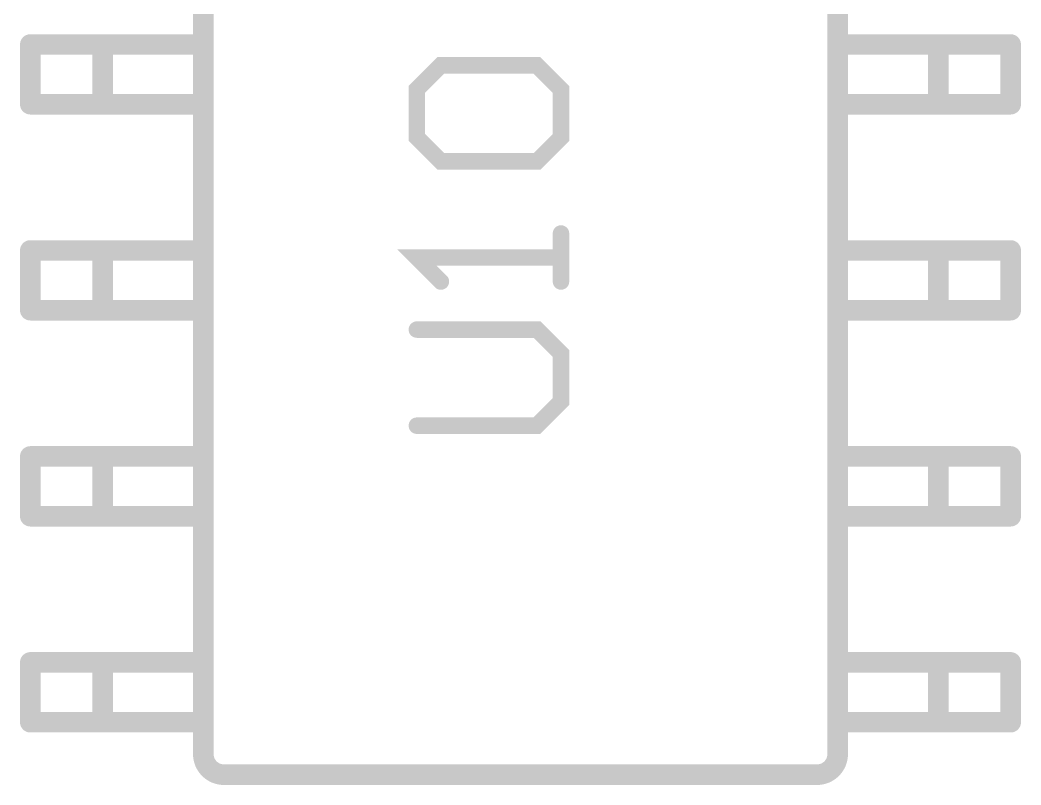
# Model space of a CAD drawing. Extents: x -4.2 to 14.8, y -3.5 to 8.8.
# Drawn here: x 6.2867 to 6.5297, y 3.2519 to 3.4376 of the extents above; entities that cross this region are included whole.
import ezdxf

# ---------------------------------------------------------------- set-up
doc = ezdxf.new("R2010")
doc.units = 0
doc.layers.add('2D_LINE_00', color=1, linetype='CONTINUOUS')

# ---------------------------------------------------------------- blocks, each defined once
blk = doc.blocks.new('SMOOTH_0$005')
at = {"const_width": 0.0025}
blk.add_lwpolyline([(-0.00125, 0, 1), (0.00125, 0, 1)], format="xyb", close=True, dxfattribs=at)
blk = doc.blocks.new('DRAWING_4345')
at = {"layer": '2D_LINE_00', "const_width": 0.005}
blk.add_lwpolyline([(0, 0, 0.41166), (0.00498, -0.00498)], format="xyb", dxfattribs=at)
at = {"layer": '2D_LINE_00'}
for p in [(0, 0), (0.00498, -0.00498)]:
    blk.add_blockref('SMOOTH_0$005', p, dxfattribs=at)
blk = doc.blocks.new('DRAWING_4349')
at = {"layer": '2D_LINE_00', "const_width": 0.005}
blk.add_lwpolyline([(0, 0, 0.41166), (0.00498, 0.00498)], format="xyb", dxfattribs=at)
at = {"layer": '2D_LINE_00'}
for p in [(0.00498, 0.00498), (0, 0)]:
    blk.add_blockref('SMOOTH_0$005', p, dxfattribs=at)
blk = doc.blocks.new('DRAWING_4553')
at = {"layer": '2D_LINE_00', "const_width": 0.005}
blk.add_lwpolyline([(0, 0), (0, 0.33003)], dxfattribs=at)
at = {"layer": '2D_LINE_00'}
for p in [(0, 0.33003), (0, 0)]:
    blk.add_blockref('SMOOTH_0$005', p, dxfattribs=at)
blk = doc.blocks.new('DRAWING_4554')
at = {"layer": '2D_LINE_00', "const_width": 0.005}
blk.add_lwpolyline([(0, 0), (0, 0.33003)], dxfattribs=at)
at = {"layer": '2D_LINE_00'}
for p in [(0, 0.33003), (0, 0)]:
    blk.add_blockref('SMOOTH_0$005', p, dxfattribs=at)
blk = doc.blocks.new('DRAWING_4556')
at = {"layer": '2D_LINE_00', "const_width": 0.005}
blk.add_lwpolyline([(0, 0), (0.14404, 0)], dxfattribs=at)
at = {"layer": '2D_LINE_00'}
for p in [(0, 0), (0.14404, 0)]:
    blk.add_blockref('SMOOTH_0$005', p, dxfattribs=at)
blk = doc.blocks.new('DRAWING_4557')
at = {"layer": '2D_LINE_00', "const_width": 0.005}
blk.add_lwpolyline([(0, 0), (0, 0.01451)], dxfattribs=at)
at = {"layer": '2D_LINE_00'}
for p in [(0, 0.01451), (0, 0)]:
    blk.add_blockref('SMOOTH_0$005', p, dxfattribs=at)
blk = doc.blocks.new('DRAWING_4558')
at = {"layer": '2D_LINE_00', "const_width": 0.005}
blk.add_lwpolyline([(0, 0), (0, 0.01451)], dxfattribs=at)
at = {"layer": '2D_LINE_00'}
for p in [(0, 0.01451), (0, 0)]:
    blk.add_blockref('SMOOTH_0$005', p, dxfattribs=at)
blk = doc.blocks.new('DRAWING_4559')
at = {"layer": '2D_LINE_00', "const_width": 0.005}
blk.add_lwpolyline([(0, 0), (0, 0.01451)], dxfattribs=at)
at = {"layer": '2D_LINE_00'}
for p in [(0, 0.01451), (0, 0)]:
    blk.add_blockref('SMOOTH_0$005', p, dxfattribs=at)
blk = doc.blocks.new('DRAWING_4560')
at = {"layer": '2D_LINE_00', "const_width": 0.005}
blk.add_lwpolyline([(0, 0), (0.00918, 0)], dxfattribs=at)
at = {"layer": '2D_LINE_00'}
for p in [(0, 0), (0.00918, 0)]:
    blk.add_blockref('SMOOTH_0$005', p, dxfattribs=at)
blk = doc.blocks.new('DRAWING_4561')
at = {"layer": '2D_LINE_00', "const_width": 0.005}
blk.add_lwpolyline([(0, 0), (0.00838, 0)], dxfattribs=at)
at = {"layer": '2D_LINE_00'}
for p in [(0, 0), (0.00838, 0)]:
    blk.add_blockref('SMOOTH_0$005', p, dxfattribs=at)
blk = doc.blocks.new('DRAWING_4562')
at = {"layer": '2D_LINE_00', "const_width": 0.005}
blk.add_lwpolyline([(0, 0), (0.01499, 0)], dxfattribs=at)
at = {"layer": '2D_LINE_00'}
for p in [(0, 0), (0.01499, 0)]:
    blk.add_blockref('SMOOTH_0$005', p, dxfattribs=at)
blk = doc.blocks.new('DRAWING_4563')
at = {"layer": '2D_LINE_00', "const_width": 0.005}
blk.add_lwpolyline([(0, 0), (0.01499, 0)], dxfattribs=at)
at = {"layer": '2D_LINE_00'}
for p in [(0, 0), (0.01499, 0)]:
    blk.add_blockref('SMOOTH_0$005', p, dxfattribs=at)
blk = doc.blocks.new('DRAWING_4564')
at = {"layer": '2D_LINE_00', "const_width": 0.005}
blk.add_lwpolyline([(0, 0), (0.00945, 0)], dxfattribs=at)
at = {"layer": '2D_LINE_00'}
for p in [(0, 0), (0.00945, 0)]:
    blk.add_blockref('SMOOTH_0$005', p, dxfattribs=at)
blk = doc.blocks.new('DRAWING_4565')
at = {"layer": '2D_LINE_00', "const_width": 0.005}
blk.add_lwpolyline([(0, 0), (0.00918, 0)], dxfattribs=at)
at = {"layer": '2D_LINE_00'}
for p in [(0, 0), (0.00918, 0)]:
    blk.add_blockref('SMOOTH_0$005', p, dxfattribs=at)
blk = doc.blocks.new('DRAWING_4566')
at = {"layer": '2D_LINE_00', "const_width": 0.005}
blk.add_lwpolyline([(0, 0), (0.00838, 0)], dxfattribs=at)
at = {"layer": '2D_LINE_00'}
for p in [(0, 0), (0.00838, 0)]:
    blk.add_blockref('SMOOTH_0$005', p, dxfattribs=at)
blk = doc.blocks.new('DRAWING_4567')
at = {"layer": '2D_LINE_00', "const_width": 0.005}
blk.add_lwpolyline([(0, 0), (0.00945, 0)], dxfattribs=at)
at = {"layer": '2D_LINE_00'}
for p in [(0, 0), (0.00945, 0)]:
    blk.add_blockref('SMOOTH_0$005', p, dxfattribs=at)
blk = doc.blocks.new('DRAWING_4568')
at = {"layer": '2D_LINE_00', "const_width": 0.005}
blk.add_lwpolyline([(0, 0), (0, 0.01451)], dxfattribs=at)
at = {"layer": '2D_LINE_00'}
for p in [(0, 0.01451), (0, 0)]:
    blk.add_blockref('SMOOTH_0$005', p, dxfattribs=at)
blk = doc.blocks.new('DRAWING_4569')
at = {"layer": '2D_LINE_00', "const_width": 0.005}
blk.add_lwpolyline([(0, 0), (0, 0.01451)], dxfattribs=at)
at = {"layer": '2D_LINE_00'}
for p in [(0, 0.01451), (0, 0)]:
    blk.add_blockref('SMOOTH_0$005', p, dxfattribs=at)
blk = doc.blocks.new('DRAWING_4570')
at = {"layer": '2D_LINE_00', "const_width": 0.005}
blk.add_lwpolyline([(0, 0), (0, 0.01451)], dxfattribs=at)
at = {"layer": '2D_LINE_00'}
for p in [(0, 0.01451), (0, 0)]:
    blk.add_blockref('SMOOTH_0$005', p, dxfattribs=at)
blk = doc.blocks.new('DRAWING_4571')
at = {"layer": '2D_LINE_00', "const_width": 0.005}
blk.add_lwpolyline([(0, 0), (0.00918, 0)], dxfattribs=at)
at = {"layer": '2D_LINE_00'}
for p in [(0, 0), (0.00918, 0)]:
    blk.add_blockref('SMOOTH_0$005', p, dxfattribs=at)
blk = doc.blocks.new('DRAWING_4572')
at = {"layer": '2D_LINE_00', "const_width": 0.005}
blk.add_lwpolyline([(0, 0), (0.00838, 0)], dxfattribs=at)
at = {"layer": '2D_LINE_00'}
for p in [(0, 0), (0.00838, 0)]:
    blk.add_blockref('SMOOTH_0$005', p, dxfattribs=at)
blk = doc.blocks.new('DRAWING_4573')
at = {"layer": '2D_LINE_00', "const_width": 0.005}
blk.add_lwpolyline([(0, 0), (0.01499, 0)], dxfattribs=at)
at = {"layer": '2D_LINE_00'}
for p in [(0, 0), (0.01499, 0)]:
    blk.add_blockref('SMOOTH_0$005', p, dxfattribs=at)
blk = doc.blocks.new('DRAWING_4574')
at = {"layer": '2D_LINE_00', "const_width": 0.005}
blk.add_lwpolyline([(0, 0), (0.01499, 0)], dxfattribs=at)
at = {"layer": '2D_LINE_00'}
for p in [(0, 0), (0.01499, 0)]:
    blk.add_blockref('SMOOTH_0$005', p, dxfattribs=at)
blk = doc.blocks.new('DRAWING_4575')
at = {"layer": '2D_LINE_00', "const_width": 0.005}
blk.add_lwpolyline([(0, 0), (0.00945, 0)], dxfattribs=at)
at = {"layer": '2D_LINE_00'}
for p in [(0, 0), (0.00945, 0)]:
    blk.add_blockref('SMOOTH_0$005', p, dxfattribs=at)
blk = doc.blocks.new('DRAWING_4576')
at = {"layer": '2D_LINE_00', "const_width": 0.005}
blk.add_lwpolyline([(0, 0), (0.00918, 0)], dxfattribs=at)
at = {"layer": '2D_LINE_00'}
for p in [(0, 0), (0.00918, 0)]:
    blk.add_blockref('SMOOTH_0$005', p, dxfattribs=at)
blk = doc.blocks.new('DRAWING_4577')
at = {"layer": '2D_LINE_00', "const_width": 0.005}
blk.add_lwpolyline([(0, 0), (0.00838, 0)], dxfattribs=at)
at = {"layer": '2D_LINE_00'}
for p in [(0, 0), (0.00838, 0)]:
    blk.add_blockref('SMOOTH_0$005', p, dxfattribs=at)
blk = doc.blocks.new('DRAWING_4578')
at = {"layer": '2D_LINE_00', "const_width": 0.005}
blk.add_lwpolyline([(0, 0), (0.00945, 0)], dxfattribs=at)
at = {"layer": '2D_LINE_00'}
for p in [(0, 0), (0.00945, 0)]:
    blk.add_blockref('SMOOTH_0$005', p, dxfattribs=at)
blk = doc.blocks.new('DRAWING_4579')
at = {"layer": '2D_LINE_00', "const_width": 0.005}
blk.add_lwpolyline([(0, 0), (0, 0.0145)], dxfattribs=at)
at = {"layer": '2D_LINE_00'}
for p in [(0, 0.0145), (0, 0)]:
    blk.add_blockref('SMOOTH_0$005', p, dxfattribs=at)
blk = doc.blocks.new('DRAWING_4580')
at = {"layer": '2D_LINE_00', "const_width": 0.005}
blk.add_lwpolyline([(0, 0), (0, 0.0145)], dxfattribs=at)
at = {"layer": '2D_LINE_00'}
for p in [(0, 0.0145), (0, 0)]:
    blk.add_blockref('SMOOTH_0$005', p, dxfattribs=at)
blk = doc.blocks.new('DRAWING_4581')
at = {"layer": '2D_LINE_00', "const_width": 0.005}
blk.add_lwpolyline([(0, 0), (0, 0.0145)], dxfattribs=at)
at = {"layer": '2D_LINE_00'}
for p in [(0, 0.0145), (0, 0)]:
    blk.add_blockref('SMOOTH_0$005', p, dxfattribs=at)
blk = doc.blocks.new('DRAWING_4582')
at = {"layer": '2D_LINE_00', "const_width": 0.005}
blk.add_lwpolyline([(0, 0), (0.00918, 0)], dxfattribs=at)
at = {"layer": '2D_LINE_00'}
for p in [(0, 0), (0.00918, 0)]:
    blk.add_blockref('SMOOTH_0$005', p, dxfattribs=at)
blk = doc.blocks.new('DRAWING_4583')
at = {"layer": '2D_LINE_00', "const_width": 0.005}
blk.add_lwpolyline([(0, 0), (0.00838, 0)], dxfattribs=at)
at = {"layer": '2D_LINE_00'}
for p in [(0, 0), (0.00838, 0)]:
    blk.add_blockref('SMOOTH_0$005', p, dxfattribs=at)
blk = doc.blocks.new('DRAWING_4584')
at = {"layer": '2D_LINE_00', "const_width": 0.005}
blk.add_lwpolyline([(0, 0), (0.01499, 0)], dxfattribs=at)
at = {"layer": '2D_LINE_00'}
for p in [(0, 0), (0.01499, 0)]:
    blk.add_blockref('SMOOTH_0$005', p, dxfattribs=at)
blk = doc.blocks.new('DRAWING_4585')
at = {"layer": '2D_LINE_00', "const_width": 0.005}
blk.add_lwpolyline([(0, 0), (0.01499, 0)], dxfattribs=at)
at = {"layer": '2D_LINE_00'}
for p in [(0, 0), (0.01499, 0)]:
    blk.add_blockref('SMOOTH_0$005', p, dxfattribs=at)
blk = doc.blocks.new('DRAWING_4586')
at = {"layer": '2D_LINE_00', "const_width": 0.005}
blk.add_lwpolyline([(0, 0), (0.00945, 0)], dxfattribs=at)
at = {"layer": '2D_LINE_00'}
for p in [(0, 0), (0.00945, 0)]:
    blk.add_blockref('SMOOTH_0$005', p, dxfattribs=at)
blk = doc.blocks.new('DRAWING_4587')
at = {"layer": '2D_LINE_00', "const_width": 0.005}
blk.add_lwpolyline([(0, 0), (0.00918, 0)], dxfattribs=at)
at = {"layer": '2D_LINE_00'}
for p in [(0, 0), (0.00918, 0)]:
    blk.add_blockref('SMOOTH_0$005', p, dxfattribs=at)
blk = doc.blocks.new('DRAWING_4588')
at = {"layer": '2D_LINE_00', "const_width": 0.005}
blk.add_lwpolyline([(0, 0), (0.00838, 0)], dxfattribs=at)
at = {"layer": '2D_LINE_00'}
for p in [(0, 0), (0.00838, 0)]:
    blk.add_blockref('SMOOTH_0$005', p, dxfattribs=at)
blk = doc.blocks.new('DRAWING_4589')
at = {"layer": '2D_LINE_00', "const_width": 0.005}
blk.add_lwpolyline([(0, 0), (0.00945, 0)], dxfattribs=at)
at = {"layer": '2D_LINE_00'}
for p in [(0, 0), (0.00945, 0)]:
    blk.add_blockref('SMOOTH_0$005', p, dxfattribs=at)
blk = doc.blocks.new('DRAWING_4590')
at = {"layer": '2D_LINE_00', "const_width": 0.005}
blk.add_lwpolyline([(0, 0), (0, 0.01449)], dxfattribs=at)
at = {"layer": '2D_LINE_00'}
for p in [(0, 0.01449), (0, 0)]:
    blk.add_blockref('SMOOTH_0$005', p, dxfattribs=at)
blk = doc.blocks.new('DRAWING_4591')
at = {"layer": '2D_LINE_00', "const_width": 0.005}
blk.add_lwpolyline([(0, 0), (0, 0.01449)], dxfattribs=at)
at = {"layer": '2D_LINE_00'}
for p in [(0, 0.01449), (0, 0)]:
    blk.add_blockref('SMOOTH_0$005', p, dxfattribs=at)
blk = doc.blocks.new('DRAWING_4592')
at = {"layer": '2D_LINE_00', "const_width": 0.005}
blk.add_lwpolyline([(0, 0), (0, 0.01449)], dxfattribs=at)
at = {"layer": '2D_LINE_00'}
for p in [(0, 0.01449), (0, 0)]:
    blk.add_blockref('SMOOTH_0$005', p, dxfattribs=at)
blk = doc.blocks.new('DRAWING_4593')
at = {"layer": '2D_LINE_00', "const_width": 0.005}
blk.add_lwpolyline([(0, 0), (0.00918, 0)], dxfattribs=at)
at = {"layer": '2D_LINE_00'}
for p in [(0, 0), (0.00918, 0)]:
    blk.add_blockref('SMOOTH_0$005', p, dxfattribs=at)
blk = doc.blocks.new('DRAWING_4594')
at = {"layer": '2D_LINE_00', "const_width": 0.005}
blk.add_lwpolyline([(0, 0), (0.00838, 0)], dxfattribs=at)
at = {"layer": '2D_LINE_00'}
for p in [(0, 0), (0.00838, 0)]:
    blk.add_blockref('SMOOTH_0$005', p, dxfattribs=at)
blk = doc.blocks.new('DRAWING_4595')
at = {"layer": '2D_LINE_00', "const_width": 0.005}
blk.add_lwpolyline([(0, 0), (0.01499, 0)], dxfattribs=at)
at = {"layer": '2D_LINE_00'}
for p in [(0, 0), (0.01499, 0)]:
    blk.add_blockref('SMOOTH_0$005', p, dxfattribs=at)
blk = doc.blocks.new('DRAWING_4596')
at = {"layer": '2D_LINE_00', "const_width": 0.005}
blk.add_lwpolyline([(0, 0), (0.01499, 0)], dxfattribs=at)
at = {"layer": '2D_LINE_00'}
for p in [(0, 0), (0.01499, 0)]:
    blk.add_blockref('SMOOTH_0$005', p, dxfattribs=at)
blk = doc.blocks.new('DRAWING_4597')
at = {"layer": '2D_LINE_00', "const_width": 0.005}
blk.add_lwpolyline([(0, 0), (0.00945, 0)], dxfattribs=at)
at = {"layer": '2D_LINE_00'}
for p in [(0, 0), (0.00945, 0)]:
    blk.add_blockref('SMOOTH_0$005', p, dxfattribs=at)
blk = doc.blocks.new('DRAWING_4598')
at = {"layer": '2D_LINE_00', "const_width": 0.005}
blk.add_lwpolyline([(0, 0), (0.00918, 0)], dxfattribs=at)
at = {"layer": '2D_LINE_00'}
for p in [(0, 0), (0.00918, 0)]:
    blk.add_blockref('SMOOTH_0$005', p, dxfattribs=at)
blk = doc.blocks.new('DRAWING_4599')
at = {"layer": '2D_LINE_00', "const_width": 0.005}
blk.add_lwpolyline([(0, 0), (0.00838, 0)], dxfattribs=at)
at = {"layer": '2D_LINE_00'}
for p in [(0, 0), (0.00838, 0)]:
    blk.add_blockref('SMOOTH_0$005', p, dxfattribs=at)
blk = doc.blocks.new('DRAWING_4600')
at = {"layer": '2D_LINE_00', "const_width": 0.005}
blk.add_lwpolyline([(0, 0), (0.00945, 0)], dxfattribs=at)
at = {"layer": '2D_LINE_00'}
for p in [(0, 0), (0.00945, 0)]:
    blk.add_blockref('SMOOTH_0$005', p, dxfattribs=at)
blk = doc.blocks.new('DRAWING_4634')
at = {"layer": '2D_LINE_00', "const_width": 0.005}
blk.add_lwpolyline([(0, 0), (0, 0.01451)], dxfattribs=at)
at = {"layer": '2D_LINE_00'}
for p in [(0, 0.01451), (0, 0)]:
    blk.add_blockref('SMOOTH_0$005', p, dxfattribs=at)
blk = doc.blocks.new('DRAWING_4635')
at = {"layer": '2D_LINE_00', "const_width": 0.005}
blk.add_lwpolyline([(0, 0), (0, 0.01451)], dxfattribs=at)
at = {"layer": '2D_LINE_00'}
for p in [(0, 0.01451), (0, 0)]:
    blk.add_blockref('SMOOTH_0$005', p, dxfattribs=at)
blk = doc.blocks.new('DRAWING_4636')
at = {"layer": '2D_LINE_00', "const_width": 0.005}
blk.add_lwpolyline([(0, 0), (0, 0.01451)], dxfattribs=at)
at = {"layer": '2D_LINE_00'}
for p in [(0, 0.01451), (0, 0)]:
    blk.add_blockref('SMOOTH_0$005', p, dxfattribs=at)
blk = doc.blocks.new('DRAWING_4637')
at = {"layer": '2D_LINE_00', "const_width": 0.005}
blk.add_lwpolyline([(0, 0), (0.00919, 0)], dxfattribs=at)
at = {"layer": '2D_LINE_00'}
for p in [(0, 0), (0.00919, 0)]:
    blk.add_blockref('SMOOTH_0$005', p, dxfattribs=at)
blk = doc.blocks.new('DRAWING_4638')
at = {"layer": '2D_LINE_00', "const_width": 0.005}
blk.add_lwpolyline([(0, 0), (0.00837, 0)], dxfattribs=at)
at = {"layer": '2D_LINE_00'}
for p in [(0, 0), (0.00837, 0)]:
    blk.add_blockref('SMOOTH_0$005', p, dxfattribs=at)
blk = doc.blocks.new('DRAWING_4639')
at = {"layer": '2D_LINE_00', "const_width": 0.005}
blk.add_lwpolyline([(0, 0), (0.015, 0)], dxfattribs=at)
at = {"layer": '2D_LINE_00'}
for p in [(0, 0), (0.015, 0)]:
    blk.add_blockref('SMOOTH_0$005', p, dxfattribs=at)
blk = doc.blocks.new('DRAWING_4640')
at = {"layer": '2D_LINE_00', "const_width": 0.005}
blk.add_lwpolyline([(0, 0), (0.015, 0)], dxfattribs=at)
at = {"layer": '2D_LINE_00'}
for p in [(0, 0), (0.015, 0)]:
    blk.add_blockref('SMOOTH_0$005', p, dxfattribs=at)
blk = doc.blocks.new('DRAWING_4641')
at = {"layer": '2D_LINE_00', "const_width": 0.005}
blk.add_lwpolyline([(0, 0), (0.00944, 0)], dxfattribs=at)
at = {"layer": '2D_LINE_00'}
for p in [(0, 0), (0.00944, 0)]:
    blk.add_blockref('SMOOTH_0$005', p, dxfattribs=at)
blk = doc.blocks.new('DRAWING_4642')
at = {"layer": '2D_LINE_00', "const_width": 0.005}
blk.add_lwpolyline([(0, 0), (0.00919, 0)], dxfattribs=at)
at = {"layer": '2D_LINE_00'}
for p in [(0, 0), (0.00919, 0)]:
    blk.add_blockref('SMOOTH_0$005', p, dxfattribs=at)
blk = doc.blocks.new('DRAWING_4643')
at = {"layer": '2D_LINE_00', "const_width": 0.005}
blk.add_lwpolyline([(0, 0), (0.00837, 0)], dxfattribs=at)
at = {"layer": '2D_LINE_00'}
for p in [(0, 0), (0.00837, 0)]:
    blk.add_blockref('SMOOTH_0$005', p, dxfattribs=at)
blk = doc.blocks.new('DRAWING_4644')
at = {"layer": '2D_LINE_00', "const_width": 0.005}
blk.add_lwpolyline([(0, 0), (0.00944, 0)], dxfattribs=at)
at = {"layer": '2D_LINE_00'}
for p in [(0, 0), (0.00944, 0)]:
    blk.add_blockref('SMOOTH_0$005', p, dxfattribs=at)
blk = doc.blocks.new('DRAWING_4645')
at = {"layer": '2D_LINE_00', "const_width": 0.005}
blk.add_lwpolyline([(0, 0), (0, 0.01451)], dxfattribs=at)
at = {"layer": '2D_LINE_00'}
for p in [(0, 0.01451), (0, 0)]:
    blk.add_blockref('SMOOTH_0$005', p, dxfattribs=at)
blk = doc.blocks.new('DRAWING_4646')
at = {"layer": '2D_LINE_00', "const_width": 0.005}
blk.add_lwpolyline([(0, 0), (0, 0.01451)], dxfattribs=at)
at = {"layer": '2D_LINE_00'}
for p in [(0, 0.01451), (0, 0)]:
    blk.add_blockref('SMOOTH_0$005', p, dxfattribs=at)
blk = doc.blocks.new('DRAWING_4647')
at = {"layer": '2D_LINE_00', "const_width": 0.005}
blk.add_lwpolyline([(0, 0), (0, 0.01451)], dxfattribs=at)
at = {"layer": '2D_LINE_00'}
for p in [(0, 0.01451), (0, 0)]:
    blk.add_blockref('SMOOTH_0$005', p, dxfattribs=at)
blk = doc.blocks.new('DRAWING_4648')
at = {"layer": '2D_LINE_00', "const_width": 0.005}
blk.add_lwpolyline([(0, 0), (0.00919, 0)], dxfattribs=at)
at = {"layer": '2D_LINE_00'}
for p in [(0, 0), (0.00919, 0)]:
    blk.add_blockref('SMOOTH_0$005', p, dxfattribs=at)
blk = doc.blocks.new('DRAWING_4649')
at = {"layer": '2D_LINE_00', "const_width": 0.005}
blk.add_lwpolyline([(0, 0), (0.00837, 0)], dxfattribs=at)
at = {"layer": '2D_LINE_00'}
for p in [(0, 0), (0.00837, 0)]:
    blk.add_blockref('SMOOTH_0$005', p, dxfattribs=at)
blk = doc.blocks.new('DRAWING_4650')
at = {"layer": '2D_LINE_00', "const_width": 0.005}
blk.add_lwpolyline([(0, 0), (0.015, 0)], dxfattribs=at)
at = {"layer": '2D_LINE_00'}
for p in [(0, 0), (0.015, 0)]:
    blk.add_blockref('SMOOTH_0$005', p, dxfattribs=at)
blk = doc.blocks.new('DRAWING_4651')
at = {"layer": '2D_LINE_00', "const_width": 0.005}
blk.add_lwpolyline([(0, 0), (0.015, 0)], dxfattribs=at)
at = {"layer": '2D_LINE_00'}
for p in [(0, 0), (0.015, 0)]:
    blk.add_blockref('SMOOTH_0$005', p, dxfattribs=at)
blk = doc.blocks.new('DRAWING_4652')
at = {"layer": '2D_LINE_00', "const_width": 0.005}
blk.add_lwpolyline([(0, 0), (0.00944, 0)], dxfattribs=at)
at = {"layer": '2D_LINE_00'}
for p in [(0, 0), (0.00944, 0)]:
    blk.add_blockref('SMOOTH_0$005', p, dxfattribs=at)
blk = doc.blocks.new('DRAWING_4653')
at = {"layer": '2D_LINE_00', "const_width": 0.005}
blk.add_lwpolyline([(0, 0), (0.00919, 0)], dxfattribs=at)
at = {"layer": '2D_LINE_00'}
for p in [(0, 0), (0.00919, 0)]:
    blk.add_blockref('SMOOTH_0$005', p, dxfattribs=at)
blk = doc.blocks.new('DRAWING_4654')
at = {"layer": '2D_LINE_00', "const_width": 0.005}
blk.add_lwpolyline([(0, 0), (0.00837, 0)], dxfattribs=at)
at = {"layer": '2D_LINE_00'}
for p in [(0, 0), (0.00837, 0)]:
    blk.add_blockref('SMOOTH_0$005', p, dxfattribs=at)
blk = doc.blocks.new('DRAWING_4655')
at = {"layer": '2D_LINE_00', "const_width": 0.005}
blk.add_lwpolyline([(0, 0), (0.00944, 0)], dxfattribs=at)
at = {"layer": '2D_LINE_00'}
for p in [(0, 0), (0.00944, 0)]:
    blk.add_blockref('SMOOTH_0$005', p, dxfattribs=at)
blk = doc.blocks.new('DRAWING_4656')
at = {"layer": '2D_LINE_00', "const_width": 0.005}
blk.add_lwpolyline([(0, 0), (0, 0.0145)], dxfattribs=at)
at = {"layer": '2D_LINE_00'}
for p in [(0, 0.0145), (0, 0)]:
    blk.add_blockref('SMOOTH_0$005', p, dxfattribs=at)
blk = doc.blocks.new('DRAWING_4657')
at = {"layer": '2D_LINE_00', "const_width": 0.005}
blk.add_lwpolyline([(0, 0), (0, 0.0145)], dxfattribs=at)
at = {"layer": '2D_LINE_00'}
for p in [(0, 0.0145), (0, 0)]:
    blk.add_blockref('SMOOTH_0$005', p, dxfattribs=at)
blk = doc.blocks.new('DRAWING_4658')
at = {"layer": '2D_LINE_00', "const_width": 0.005}
blk.add_lwpolyline([(0, 0), (0, 0.0145)], dxfattribs=at)
at = {"layer": '2D_LINE_00'}
for p in [(0, 0.0145), (0, 0)]:
    blk.add_blockref('SMOOTH_0$005', p, dxfattribs=at)
blk = doc.blocks.new('DRAWING_4659')
at = {"layer": '2D_LINE_00', "const_width": 0.005}
blk.add_lwpolyline([(0, 0), (0.00919, 0)], dxfattribs=at)
at = {"layer": '2D_LINE_00'}
for p in [(0, 0), (0.00919, 0)]:
    blk.add_blockref('SMOOTH_0$005', p, dxfattribs=at)
blk = doc.blocks.new('DRAWING_4660')
at = {"layer": '2D_LINE_00', "const_width": 0.005}
blk.add_lwpolyline([(0, 0), (0.00837, 0)], dxfattribs=at)
at = {"layer": '2D_LINE_00'}
for p in [(0, 0), (0.00837, 0)]:
    blk.add_blockref('SMOOTH_0$005', p, dxfattribs=at)
blk = doc.blocks.new('DRAWING_4661')
at = {"layer": '2D_LINE_00', "const_width": 0.005}
blk.add_lwpolyline([(0, 0), (0.015, 0)], dxfattribs=at)
at = {"layer": '2D_LINE_00'}
for p in [(0, 0), (0.015, 0)]:
    blk.add_blockref('SMOOTH_0$005', p, dxfattribs=at)
blk = doc.blocks.new('DRAWING_4662')
at = {"layer": '2D_LINE_00', "const_width": 0.005}
blk.add_lwpolyline([(0, 0), (0.015, 0)], dxfattribs=at)
at = {"layer": '2D_LINE_00'}
for p in [(0, 0), (0.015, 0)]:
    blk.add_blockref('SMOOTH_0$005', p, dxfattribs=at)
blk = doc.blocks.new('DRAWING_4663')
at = {"layer": '2D_LINE_00', "const_width": 0.005}
blk.add_lwpolyline([(0, 0), (0.00944, 0)], dxfattribs=at)
at = {"layer": '2D_LINE_00'}
for p in [(0, 0), (0.00944, 0)]:
    blk.add_blockref('SMOOTH_0$005', p, dxfattribs=at)
blk = doc.blocks.new('DRAWING_4664')
at = {"layer": '2D_LINE_00', "const_width": 0.005}
blk.add_lwpolyline([(0, 0), (0.00919, 0)], dxfattribs=at)
at = {"layer": '2D_LINE_00'}
for p in [(0, 0), (0.00919, 0)]:
    blk.add_blockref('SMOOTH_0$005', p, dxfattribs=at)
blk = doc.blocks.new('DRAWING_4665')
at = {"layer": '2D_LINE_00', "const_width": 0.005}
blk.add_lwpolyline([(0, 0), (0.00837, 0)], dxfattribs=at)
at = {"layer": '2D_LINE_00'}
for p in [(0, 0), (0.00837, 0)]:
    blk.add_blockref('SMOOTH_0$005', p, dxfattribs=at)
blk = doc.blocks.new('DRAWING_4666')
at = {"layer": '2D_LINE_00', "const_width": 0.005}
blk.add_lwpolyline([(0, 0), (0.00944, 0)], dxfattribs=at)
at = {"layer": '2D_LINE_00'}
for p in [(0, 0), (0.00944, 0)]:
    blk.add_blockref('SMOOTH_0$005', p, dxfattribs=at)
blk = doc.blocks.new('DRAWING_4667')
at = {"layer": '2D_LINE_00', "const_width": 0.005}
blk.add_lwpolyline([(0, 0), (0, 0.01449)], dxfattribs=at)
at = {"layer": '2D_LINE_00'}
for p in [(0, 0.01449), (0, 0)]:
    blk.add_blockref('SMOOTH_0$005', p, dxfattribs=at)
blk = doc.blocks.new('DRAWING_4668')
at = {"layer": '2D_LINE_00', "const_width": 0.005}
blk.add_lwpolyline([(0, 0), (0, 0.01449)], dxfattribs=at)
at = {"layer": '2D_LINE_00'}
for p in [(0, 0.01449), (0, 0)]:
    blk.add_blockref('SMOOTH_0$005', p, dxfattribs=at)
blk = doc.blocks.new('DRAWING_4669')
at = {"layer": '2D_LINE_00', "const_width": 0.005}
blk.add_lwpolyline([(0, 0), (0, 0.01449)], dxfattribs=at)
at = {"layer": '2D_LINE_00'}
for p in [(0, 0.01449), (0, 0)]:
    blk.add_blockref('SMOOTH_0$005', p, dxfattribs=at)
blk = doc.blocks.new('DRAWING_4670')
at = {"layer": '2D_LINE_00', "const_width": 0.005}
blk.add_lwpolyline([(0, 0), (0.00919, 0)], dxfattribs=at)
at = {"layer": '2D_LINE_00'}
for p in [(0, 0), (0.00919, 0)]:
    blk.add_blockref('SMOOTH_0$005', p, dxfattribs=at)
blk = doc.blocks.new('DRAWING_4671')
at = {"layer": '2D_LINE_00', "const_width": 0.005}
blk.add_lwpolyline([(0, 0), (0.00837, 0)], dxfattribs=at)
at = {"layer": '2D_LINE_00'}
for p in [(0, 0), (0.00837, 0)]:
    blk.add_blockref('SMOOTH_0$005', p, dxfattribs=at)
blk = doc.blocks.new('DRAWING_4672')
at = {"layer": '2D_LINE_00', "const_width": 0.005}
blk.add_lwpolyline([(0, 0), (0.015, 0)], dxfattribs=at)
at = {"layer": '2D_LINE_00'}
for p in [(0, 0), (0.015, 0)]:
    blk.add_blockref('SMOOTH_0$005', p, dxfattribs=at)
blk = doc.blocks.new('DRAWING_4673')
at = {"layer": '2D_LINE_00', "const_width": 0.005}
blk.add_lwpolyline([(0, 0), (0.015, 0)], dxfattribs=at)
at = {"layer": '2D_LINE_00'}
for p in [(0, 0), (0.015, 0)]:
    blk.add_blockref('SMOOTH_0$005', p, dxfattribs=at)
blk = doc.blocks.new('DRAWING_4674')
at = {"layer": '2D_LINE_00', "const_width": 0.005}
blk.add_lwpolyline([(0, 0), (0.00944, 0)], dxfattribs=at)
at = {"layer": '2D_LINE_00'}
for p in [(0, 0), (0.00944, 0)]:
    blk.add_blockref('SMOOTH_0$005', p, dxfattribs=at)
blk = doc.blocks.new('DRAWING_4675')
at = {"layer": '2D_LINE_00', "const_width": 0.005}
blk.add_lwpolyline([(0, 0), (0.00919, 0)], dxfattribs=at)
at = {"layer": '2D_LINE_00'}
for p in [(0, 0), (0.00919, 0)]:
    blk.add_blockref('SMOOTH_0$005', p, dxfattribs=at)
blk = doc.blocks.new('DRAWING_4676')
at = {"layer": '2D_LINE_00', "const_width": 0.005}
blk.add_lwpolyline([(0, 0), (0.00837, 0)], dxfattribs=at)
at = {"layer": '2D_LINE_00'}
for p in [(0, 0), (0.00837, 0)]:
    blk.add_blockref('SMOOTH_0$005', p, dxfattribs=at)
blk = doc.blocks.new('DRAWING_4677')
at = {"layer": '2D_LINE_00', "const_width": 0.005}
blk.add_lwpolyline([(0, 0), (0.00944, 0)], dxfattribs=at)
at = {"layer": '2D_LINE_00'}
for p in [(0, 0), (0.00944, 0)]:
    blk.add_blockref('SMOOTH_0$005', p, dxfattribs=at)
blk = doc.blocks.new('SMOOTH_0$004')
at = {"const_width": 0.002}
blk.add_lwpolyline([(-0.001, 0, 1), (0.001, 0, 1)], format="xyb", close=True, dxfattribs=at)
blk = doc.blocks.new('DRAWING_5799')
at = {"layer": '2D_LINE_00', "const_width": 0.004}
blk.add_lwpolyline([(0, 0), (0.02916, 0), (0.03499, 0.00583), (0.03499, 0.01749), (0.02916, 0.02332), (0, 0.02332)], dxfattribs=at)
at = {"layer": '2D_LINE_00'}
for p in [(0, 0.02332), (0.02916, 0.02332), (0.03499, 0.01749), (0.03499, 0.00583), (0, 0), (0.02916, 0)]:
    blk.add_blockref('SMOOTH_0$004', p, dxfattribs=at)
blk = doc.blocks.new('DRAWING_5800')
at = {"layer": '2D_LINE_00', "const_width": 0.004}
blk.add_lwpolyline([(0, 0), (0, 0.01166), (0, 0.00583), (-0.03499, 0.00583), (-0.02916, 0)], dxfattribs=at)
at = {"layer": '2D_LINE_00'}
for p in [(0, 0.01166), (-0.03499, 0.00583), (0, 0.00583), (-0.02916, 0), (0, 0)]:
    blk.add_blockref('SMOOTH_0$004', p, dxfattribs=at)
blk = doc.blocks.new('DRAWING_5801')
at = {"layer": '2D_LINE_00', "const_width": 0.004}
blk.add_lwpolyline([(0, 0), (-0.00583, 0.00583), (-0.00583, 0.01749), (0, 0.02332), (0.02333, 0.02332), (0.02916, 0.01749), (0.02916, 0.00583), (0.02333, 0), (0, 0)], dxfattribs=at)
at = {"layer": '2D_LINE_00'}
for p in [(0, 0.02332), (0.02333, 0.02332), (-0.00583, 0.01749), (0.02916, 0.01749), (-0.00583, 0.00583), (0.02916, 0.00583), (0, 0), (0, 0), (0.02333, 0)]:
    blk.add_blockref('SMOOTH_0$004', p, dxfattribs=at)

msp = doc.modelspace()

# ---------------------------------------------------------------- block references
for name, p in [('DRAWING_4554', (6.33117, 3.25941)), ('DRAWING_4553', (6.48517, 3.25941)), ('DRAWING_4592', (6.28917, 3.41718)), ('DRAWING_4598', (6.28917, 3.43167)), ('DRAWING_4594', (6.29835, 3.43167)), ('DRAWING_4591', (6.30673, 3.41718)), ('DRAWING_4596', (6.30673, 3.43167)), ('DRAWING_4600', (6.32172, 3.43167)), ('DRAWING_4590', (6.33117, 3.41718)), ('DRAWING_4667', (6.48517, 3.41718)), ('DRAWING_4674', (6.48517, 3.43167)), ('DRAWING_4672', (6.49461, 3.43167)), ('DRAWING_4668', (6.50961, 3.41718)), ('DRAWING_4676', (6.50961, 3.43167)), ('DRAWING_4670', (6.51798, 3.43167)), ('DRAWING_4669', (6.52717, 3.41718)), ('DRAWING_5801', (6.38884, 3.4033)), ('DRAWING_4593', (6.28917, 3.41718)), ('DRAWING_4599', (6.29835, 3.41718)), ('DRAWING_4595', (6.30673, 3.41718)), ('DRAWING_4597', (6.32172, 3.41718)), ('DRAWING_4677', (6.48517, 3.41718)), ('DRAWING_4673', (6.49461, 3.41718)), ('DRAWING_4671', (6.50961, 3.41718)), ('DRAWING_4675', (6.51798, 3.41718)), ('DRAWING_5800', (6.418, 3.37414)), ('DRAWING_4581', (6.28917, 3.36718)), ('DRAWING_4587', (6.28917, 3.38168)), ('DRAWING_4583', (6.29835, 3.38168)), ('DRAWING_4580', (6.30673, 3.36718)), ('DRAWING_4585', (6.30673, 3.38168)), ('DRAWING_4589', (6.32172, 3.38168)), ('DRAWING_4579', (6.33117, 3.36718)), ('DRAWING_4656', (6.48517, 3.36718)), ('DRAWING_4663', (6.48517, 3.38168)), ('DRAWING_4661', (6.49461, 3.38168)), ('DRAWING_4657', (6.50961, 3.36718)), ('DRAWING_4665', (6.50961, 3.38168)), ('DRAWING_4659', (6.51798, 3.38168)), ('DRAWING_4658', (6.52717, 3.36718)), ('DRAWING_4582', (6.28917, 3.36718)), ('DRAWING_4588', (6.29835, 3.36718)), ('DRAWING_4584', (6.30673, 3.36718)), ('DRAWING_4586', (6.32172, 3.36718)), ('DRAWING_4666', (6.48517, 3.36718)), ('DRAWING_4662', (6.49461, 3.36718)), ('DRAWING_4660', (6.50961, 3.36718)), ('DRAWING_4664', (6.51798, 3.36718)), ('DRAWING_5799', (6.38301, 3.33915)), ('DRAWING_4570', (6.28917, 3.31717)), ('DRAWING_4576', (6.28917, 3.33168)), ('DRAWING_4572', (6.29835, 3.33168)), ('DRAWING_4569', (6.30673, 3.31717)), ('DRAWING_4574', (6.30673, 3.33168)), ('DRAWING_4578', (6.32172, 3.33168)), ('DRAWING_4568', (6.33117, 3.31717)), ('DRAWING_4645', (6.48517, 3.31717)), ('DRAWING_4652', (6.48517, 3.33168)), ('DRAWING_4650', (6.49461, 3.33168)), ('DRAWING_4646', (6.50961, 3.31717)), ('DRAWING_4654', (6.50961, 3.33168)), ('DRAWING_4648', (6.51798, 3.33168)), ('DRAWING_4647', (6.52717, 3.31717)), ('DRAWING_4571', (6.28917, 3.31717)), ('DRAWING_4577', (6.29835, 3.31717)), ('DRAWING_4573', (6.30673, 3.31717)), ('DRAWING_4575', (6.32172, 3.31717)), ('DRAWING_4655', (6.48517, 3.31717)), ('DRAWING_4651', (6.49461, 3.31717)), ('DRAWING_4649', (6.50961, 3.31717)), ('DRAWING_4653', (6.51798, 3.31717)), ('DRAWING_4559', (6.28917, 3.26717)), ('DRAWING_4565', (6.28917, 3.28168)), ('DRAWING_4561', (6.29835, 3.28168)), ('DRAWING_4558', (6.30673, 3.26717)), ('DRAWING_4563', (6.30673, 3.28168)), ('DRAWING_4567', (6.32172, 3.28168)), ('DRAWING_4557', (6.33117, 3.26717)), ('DRAWING_4634', (6.48517, 3.26717)), ('DRAWING_4641', (6.48517, 3.28168)), ('DRAWING_4639', (6.49461, 3.28168)), ('DRAWING_4635', (6.50961, 3.26717)), ('DRAWING_4643', (6.50961, 3.28168)), ('DRAWING_4637', (6.51798, 3.28168)), ('DRAWING_4636', (6.52717, 3.26717)), ('DRAWING_4560', (6.28917, 3.26717)), ('DRAWING_4566', (6.29835, 3.26717)), ('DRAWING_4562', (6.30673, 3.26717)), ('DRAWING_4564', (6.32172, 3.26717)), ('DRAWING_4644', (6.48517, 3.26717)), ('DRAWING_4640', (6.49461, 3.26717)), ('DRAWING_4638', (6.50961, 3.26717)), ('DRAWING_4642', (6.51798, 3.26717)), ('DRAWING_4345', (6.33117, 3.25941)), ('DRAWING_4349', (6.48019, 3.25443)), ('DRAWING_4556', (6.33615, 3.25443))]:
    msp.add_blockref(name, p)

doc.saveas('drawing.dxf')
